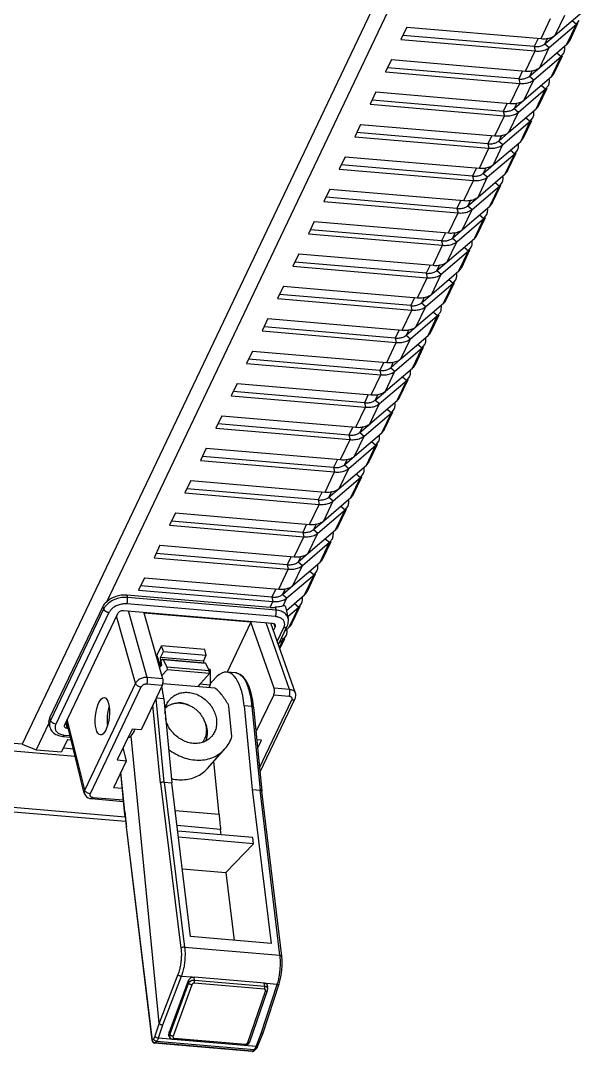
# Model space of a CAD drawing. Header units: millimetres. Extents: x 14276 to 15242, y -9916 to -8542.
# Drawn here: x 14611 to 14670.8, y -9653.9 to -9544.1 of the extents above; entities that cross this region are included whole.
import ezdxf

# ---------------------------------------------------------------- set-up
doc = ezdxf.new("R2010")
doc.units = ezdxf.units.MM

# ---------------------------------------------------------------- blocks, each defined once
blk = doc.blocks.new('u9')
at = {"color": 7, "linetype": 'Continuous'}
for p, q in [((123.139, 420.296), (122.606, 418.902)), ((123.163, 420.577), (123.099, 420.51)), ((123.139, 420.296), (133.553, 419.407)), ((123.342, 420.738), (123.163, 420.577)), ((123.52, 420.793), (123.341, 420.632)), ((123.341, 420.632), (133.737, 419.745)), ((123.52, 420.793), (133.895, 419.907)), ((123.568, 420.814), (133.943, 419.929)), ((123.825, 419.795), (121.933, 414.323)), ((124.029, 419.874), (122.136, 414.402)), ((122.94, 420.226), (122.404, 418.828)), ((131.869, 419.398), (124.277, 420.046)), ((131.975, 419.521), (124.383, 420.168)), ((129.982, 413.732), (131.984, 419.195)), ((133.092, 418.007), (133.553, 419.407)), ((133.449, 417.803), (133.912, 419.21)), ((133.737, 419.745), (133.895, 419.907)), ((134.038, 419.446), (134.196, 419.609)), ((134.196, 419.609), (136.942, 396.903)), ((136.967, 396.906), (134.215, 419.666)), ((122.403, 418.824), (120.688, 413.621)), ((122.606, 418.902), (120.893, 413.704)), ((122.403, 418.824), (122.404, 418.828)), ((130.339, 413.527), (132.341, 418.99)), ((130.372, 413.32), (132.433, 418.865)), ((132.341, 418.99), (132.363, 418.678)), ((132.376, 419.118), (132.4, 418.778)), ((131.11, 412.832), (133.092, 418.007)), ((131.463, 412.628), (133.447, 417.809)), ((133.449, 417.803), (136.433, 387.214)), ((120.893, 413.704), (122.046, 413.605)), ((121.909, 414.108), (121.96, 413.692)), ((122.222, 413.9), (129.697, 413.262)), ((122.222, 413.9), (122.267, 413.54)), ((122.256, 414.202), (129.731, 413.564)), ((122.228, 413.544), (129.743, 412.902)), ((129.697, 413.262), (129.729, 412.904)), ((129.957, 412.93), (131.11, 412.832)), ((130.339, 413.527), (130.359, 413.296)), ((120.414, 410.685), (122.539, 393.116)), ((130.751, 409.72), (120.599, 410.586)), ((120.599, 410.586), (122.723, 393.021)), ((121.526, 409.333), (130.115, 408.6)), ((123.545, 392.951), (121.526, 409.333)), ((132.925, 392.151), (130.751, 409.72)), ((133.312, 392.252), (131.137, 409.828)), ((126.349, 401.776), (125.459, 408.997)), ((130.115, 408.6), (132.103, 392.221)), ((126.349, 401.776), (123.421, 398.703)), ((130.991, 401.38), (126.349, 401.776)), ((123.421, 398.703), (131.399, 398.023)), ((123.421, 398.703), (123.486, 398.036)), ((123.486, 398.036), (131.48, 397.354)), ((126.845, 397.75), (126.916, 397.178)), ((126.916, 397.178), (131.549, 396.783)), ((136.961, 396.96), (136.942, 396.903)), ((276.53, 384.419), (137.035, 396.322)), ((127.09, 395.597), (131.742, 395.2)), ((127.09, 395.597), (127.642, 389.943)), ((137.085, 395.864), (276.586, 383.961)), ((137.087, 395.848), (137.145, 395.268)), ((137.116, 395.313), (137.121, 395.265)), ((137.141, 395.315), (137.121, 395.265)), ((137.121, 395.265), (137.528, 391.091)), ((137.145, 395.268), (137.548, 391.134)), ((140.667, 393.911), (137.249, 394.203)), ((140.518, 393.773), (137.264, 394.051)), ((123.411, 384.177), (122.539, 393.117)), ((123.545, 392.951), (122.723, 393.021)), ((123.595, 384.086), (122.723, 393.021)), ((124.417, 384.016), (123.545, 392.951)), ((135.401, 382.031), (140.813, 393.389)), ((135.97, 381.623), (141.383, 392.98)), ((141.383, 392.98), (143.238, 385.464)), ((141.428, 393.321), (143.323, 385.642)), ((132.925, 392.151), (132.103, 392.221)), ((132.975, 383.286), (132.103, 392.221)), ((132.925, 392.151), (133.793, 383.253)), ((133.312, 392.252), (134.122, 383.944)), ((138.301, 392.713), (136.949, 389.876)), ((138.301, 392.713), (137.387, 392.791)), ((122.733, 391.126), (118.984, 383.258)), ((122.78, 390.647), (119.328, 383.403)), ((128.306, 390.687), (126.46, 388.62)), ((136.351, 386.51), (137.916, 389.793)), ((137.916, 389.793), (136.949, 389.876)), ((136.949, 389.876), (137.298, 388.496)), ((122.981, 388.585), (122.554, 387.688)), ((277.232, 377.867), (142.402, 389.371)), ((143.649, 388.5), (142.595, 388.59)), ((143.233, 387.628), (143.859, 388.941)), ((146.571, 388.71), (143.859, 388.941)), ((145.222, 385.88), (146.571, 388.71)), ((148.062, 388.124), (146.571, 388.71)), ((93.551, 273.737), (148.062, 388.124)), ((122.554, 387.688), (123.073, 387.643)), ((136.76, 387.384), (136.767, 387.383)), ((143.233, 387.628), (142.824, 387.663)), ((143.708, 387.279), (142.902, 387.348)), ((148.062, 388.124), (276.882, 377.132)), ((123.152, 386.832), (121.268, 382.878)), ((125.716, 387.277), (126.029, 384.068)), ((133.132, 381.866), (135.385, 386.593)), ((135.385, 386.593), (136.351, 386.51)), ((143.558, 387.141), (142.94, 387.194)), ((143.125, 386.442), (143.221, 386.434)), ((143.221, 386.434), (143.4, 385.806)), ((145.166, 386.155), (145.08, 386.384)), ((128.689, 385.537), (128.63, 385.664)), ((143.517, 386.05), (137.866, 374.192)), ((138.809, 374.111), (144.46, 385.97)), ((139.37, 373.731), (145.021, 385.589)), ((139.471, 373.453), (145.122, 385.311)), ((145.122, 385.311), (145.021, 385.589)), ((145.222, 385.88), (145.165, 386.156)), ((123.595, 384.086), (124.417, 384.016)), ((119.623, 383.019), (121.268, 382.878)), ((130.386, 383.922), (130.516, 383.87)), ((132.975, 383.286), (133.776, 383.217)), ((118.947, 382.685), (121.565, 375.224)), ((119.569, 382.305), (121.226, 382.163)), ((119.569, 382.305), (122.068, 375.181)), ((121.226, 382.163), (123.693, 375.132)), ((133.064, 381.649), (127.529, 382.121)), ((128.041, 381.823), (128.157, 382.067)), ((129.343, 381.966), (128.107, 380.578)), ((129.204, 381.81), (129.281, 381.971)), ((133.132, 381.866), (134.777, 381.726)), ((127.277, 380.882), (127.42, 381.016)), ((127.42, 381.016), (128.041, 381.681)), ((128.041, 381.823), (129.132, 381.729)), ((128.042, 380.148), (128.041, 381.823)), ((133.17, 380.785), (132.618, 380.193)), ((133.065, 381.153), (134.722, 381.012)), ((133.065, 381.153), (135.051, 374.163)), ((134.722, 381.012), (136.734, 373.929)), ((135.97, 381.623), (138.001, 374.475)), ((123.693, 375.132), (126.225, 380.445)), ((125.299, 380.524), (126.254, 380.443)), ((128.042, 380.148), (128.216, 380.134)), ((128.107, 380.578), (132.618, 380.193)), ((128.107, 380.578), (128.134, 380.304)), ((128.134, 380.304), (132.645, 379.92)), ((128.519, 379.5), (128.134, 380.304)), ((132.645, 379.92), (132.618, 380.193)), ((133.041, 379.114), (132.645, 379.92)), ((133.217, 379.711), (133.23, 379.71)), ((133.237, 379.724), (133.218, 379.725)), ((133.408, 379.948), (133.22, 379.743)), ((133.268, 379.251), (133.22, 379.743)), ((133.23, 379.71), (133.237, 379.724)), ((133.23, 379.71), (133.324, 378.883)), ((133.298, 379.779), (133.256, 379.782)), ((133.691, 378.689), (133.348, 379.72)), ((128.751, 379.273), (128.44, 378.622)), ((133.014, 378.232), (128.44, 378.622)), ((128.44, 378.622), (128.599, 378.047)), ((133.041, 379.114), (128.519, 379.5)), ((133.081, 379.079), (128.557, 379.465)), ((128.751, 379.273), (128.737, 379.449)), ((128.751, 379.273), (133.324, 378.883)), ((133.324, 378.883), (133.014, 378.232)), ((133.116, 379.095), (133.268, 379.251)), ((133.691, 378.689), (133.198, 377.655)), ((120.765, 377.503), (119.837, 375.556)), ((120.606, 377.958), (120.088, 376.872)), ((120.653, 377.822), (120.243, 376.961)), ((128.599, 378.047), (133.198, 377.655)), ((133.014, 378.232), (133.198, 377.655)), ((120.243, 376.961), (119.952, 376.586)), ((120.882, 377.17), (120.181, 375.701)), ((120.689, 377.342), (120.243, 376.961)), ((120.432, 376.804), (120.243, 376.961)), ((119.326, 375.273), (118.445, 373.425)), ((119.617, 375.648), (118.6, 373.514)), ((120.063, 376.029), (119.617, 375.648)), ((121.125, 375.62), (121.298, 375.984)), ((121.125, 375.62), (121.227, 375.3)), ((119.775, 374.518), (118.6, 373.514)), ((120.008, 373.475), (119.73, 374.722)), ((121.083, 374.529), (136.905, 373.179)), ((137.242, 373.886), (121.42, 375.236)), ((123.693, 375.132), (135.051, 374.163)), ((119.921, 373.865), (117.974, 372.201)), ((118.6, 373.514), (118.309, 373.139)), ((119.057, 373.133), (118.6, 373.514)), ((120.263, 373.397), (119.857, 372.545)), ((121.021, 373.844), (136.842, 372.494)), ((121.1, 373.541), (121.021, 373.844)), ((121.654, 373.548), (121.357, 372.924)), ((121.654, 373.548), (136.907, 372.247)), ((139.471, 373.453), (139.37, 373.731)), ((99.224, 289.357), (139.079, 372.99)), ((119.857, 372.545), (116.957, 370.067)), ((117.974, 372.201), (116.957, 370.067)), ((120.315, 372.165), (119.228, 371.236)), ((120.315, 372.165), (119.857, 372.545)), ((120.033, 371.573), (120.315, 372.165)), ((121.052, 371.583), (121.468, 372.456)), ((135.645, 371.705), (121.357, 372.924)), ((121.468, 372.456), (121.357, 372.924)), ((121.468, 372.456), (135.435, 371.264)), ((136.907, 372.247), (136.842, 372.494)), ((119.232, 371.232), (116.331, 368.753)), ((117.683, 371.826), (116.803, 369.977)), ((119.232, 371.232), (118.215, 369.098)), ((120.731, 371.611), (119.714, 369.477)), ((135.02, 370.391), (120.731, 371.611)), ((135.02, 370.391), (135.645, 371.705)), ((116.957, 370.067), (116.666, 369.692)), ((117.415, 369.686), (116.957, 370.067)), ((118.215, 369.098), (115.314, 366.619)), ((116.331, 368.753), (115.314, 366.619)), ((118.672, 368.717), (117.585, 367.789)), ((118.672, 368.717), (118.215, 369.098)), ((118.39, 368.126), (118.672, 368.717)), ((119.409, 368.136), (119.825, 369.009)), ((134.003, 368.258), (119.714, 369.477)), ((119.825, 369.009), (119.714, 369.477)), ((119.825, 369.009), (133.793, 367.817)), ((117.589, 367.785), (114.689, 365.306)), ((116.041, 368.378), (115.16, 366.53)), ((117.589, 367.785), (116.572, 365.651)), ((119.088, 368.163), (118.071, 366.03)), ((133.377, 366.944), (119.088, 368.163)), ((133.377, 366.944), (134.003, 368.258)), ((115.314, 366.619), (115.024, 366.244)), ((115.772, 366.239), (115.314, 366.619)), ((116.572, 365.651), (113.672, 363.172)), ((117.029, 365.27), (116.572, 365.651)), ((117.766, 364.689), (118.182, 365.561)), ((132.36, 364.81), (118.071, 366.03)), ((118.182, 365.561), (118.071, 366.03)), ((118.182, 365.561), (132.15, 364.37)), ((115.946, 364.337), (113.046, 361.859)), ((114.398, 364.931), (113.517, 363.083)), ((114.689, 365.306), (113.672, 363.172)), ((115.946, 364.337), (114.929, 362.204)), ((117.029, 365.27), (115.943, 364.341)), ((117.445, 364.716), (116.428, 362.582)), ((116.747, 364.679), (117.029, 365.27)), ((131.734, 363.497), (117.445, 364.716)), ((131.734, 363.497), (132.36, 364.81)), ((114.929, 362.204), (112.029, 359.725)), ((113.672, 363.172), (113.381, 362.797)), ((114.129, 362.791), (113.672, 363.172)), ((115.386, 361.823), (114.929, 362.204)), ((116.124, 361.241), (116.54, 362.114)), ((130.717, 361.363), (116.428, 362.582)), ((116.54, 362.114), (116.428, 362.582)), ((116.54, 362.114), (130.507, 360.922)), ((112.755, 361.484), (111.874, 359.636)), ((113.046, 361.859), (112.029, 359.725)), ((115.386, 361.823), (114.3, 360.894)), ((115.802, 361.269), (114.785, 359.135)), ((115.104, 361.231), (115.386, 361.823)), ((130.091, 360.05), (115.802, 361.269)), ((130.091, 360.05), (130.717, 361.363)), ((114.303, 360.89), (111.403, 358.411)), ((114.303, 360.89), (113.286, 358.756)), ((112.029, 359.725), (111.738, 359.35)), ((112.486, 359.344), (112.029, 359.725)), ((129.074, 357.916), (114.785, 359.135)), ((114.897, 358.667), (114.785, 359.135)), ((111.112, 358.036), (110.232, 356.188)), ((113.286, 358.756), (110.386, 356.278)), ((111.403, 358.411), (110.386, 356.278)), ((113.744, 358.376), (112.657, 357.447)), ((114.16, 357.822), (113.143, 355.688)), ((113.744, 358.376), (113.286, 358.756)), ((113.462, 357.784), (113.744, 358.376)), ((128.448, 356.602), (114.16, 357.822)), ((114.481, 357.794), (114.897, 358.667)), ((114.897, 358.667), (128.864, 357.475)), ((128.448, 356.602), (129.074, 357.916)), ((112.66, 357.443), (109.76, 354.964)), ((112.66, 357.443), (111.644, 355.309)), ((110.386, 356.278), (110.095, 355.903)), ((110.843, 355.897), (110.386, 356.278)), ((127.432, 354.469), (113.143, 355.688)), ((113.254, 355.22), (113.143, 355.688)), ((109.469, 354.589), (108.589, 352.741)), ((111.644, 355.309), (108.743, 352.83)), ((109.76, 354.964), (108.743, 352.83)), ((112.101, 354.928), (111.014, 354)), ((112.101, 354.928), (111.644, 355.309)), ((111.819, 354.337), (112.101, 354.928)), ((112.838, 354.347), (113.254, 355.22)), ((113.254, 355.22), (127.222, 354.028)), ((126.806, 353.155), (127.432, 354.469)), ((111.018, 353.996), (108.117, 351.517)), ((111.018, 353.996), (110.001, 351.862)), ((112.517, 354.374), (111.5, 352.24)), ((126.806, 353.155), (112.517, 354.374)), ((108.743, 352.83), (108.453, 352.455)), ((109.201, 352.45), (108.743, 352.83)), ((125.789, 351.021), (111.5, 352.24)), ((111.611, 351.772), (111.5, 352.24)), ((107.827, 351.142), (106.946, 349.294)), ((110.001, 351.862), (107.101, 349.383)), ((108.117, 351.517), (107.101, 349.383)), ((110.458, 351.481), (109.372, 350.552)), ((110.458, 351.481), (110.001, 351.862)), ((110.176, 350.889), (110.458, 351.481)), ((111.195, 350.9), (111.611, 351.772)), ((111.611, 351.772), (125.579, 350.58)), ((109.375, 350.548), (106.475, 348.07)), ((109.375, 350.548), (108.358, 348.415)), ((110.874, 350.927), (109.857, 348.793)), ((125.163, 349.708), (110.874, 350.927)), ((125.163, 349.708), (125.789, 351.021)), ((107.101, 349.383), (106.81, 349.008)), ((107.558, 349.002), (107.101, 349.383)), ((108.358, 348.415), (105.458, 345.936)), ((106.475, 348.07), (105.458, 345.936)), ((108.815, 348.034), (107.729, 347.105)), ((108.815, 348.034), (108.358, 348.415)), ((108.533, 347.442), (108.815, 348.034)), ((109.553, 347.452), (109.968, 348.325)), ((124.146, 347.574), (109.857, 348.793)), ((109.968, 348.325), (109.857, 348.793)), ((109.968, 348.325), (123.936, 347.133)), ((107.732, 347.101), (104.832, 344.622)), ((106.184, 347.695), (105.303, 345.847)), ((107.732, 347.101), (106.715, 344.967)), ((109.231, 347.48), (108.214, 345.346)), ((123.52, 346.261), (109.231, 347.48)), ((123.52, 346.261), (124.146, 347.574)), ((105.458, 345.936), (105.167, 345.561)), ((105.915, 345.555), (105.458, 345.936)), ((106.715, 344.967), (103.815, 342.489)), ((104.832, 344.622), (103.815, 342.489)), ((107.173, 344.586), (106.086, 343.658)), ((107.173, 344.586), (106.715, 344.967)), ((106.891, 343.995), (107.173, 344.586)), ((107.91, 344.005), (108.326, 344.878)), ((122.503, 344.127), (108.214, 345.346)), ((108.326, 344.878), (108.214, 345.346)), ((108.326, 344.878), (122.293, 343.686)), ((106.089, 343.654), (103.189, 341.175)), ((104.541, 344.247), (103.66, 342.399)), ((106.089, 343.654), (105.072, 341.52)), ((107.588, 344.033), (106.572, 341.899)), ((121.877, 342.813), (107.588, 344.033)), ((121.877, 342.813), (122.503, 344.127)), ((103.815, 342.489), (103.524, 342.114)), ((104.272, 342.108), (103.815, 342.489)), ((105.072, 341.52), (102.172, 339.041)), ((105.53, 341.139), (105.072, 341.52)), ((106.267, 340.558), (106.683, 341.43)), ((120.86, 340.679), (106.572, 341.899)), ((106.683, 341.43), (106.572, 341.899)), ((106.683, 341.43), (120.65, 340.239)), ((104.447, 340.207), (101.546, 337.728)), ((102.898, 340.8), (102.018, 338.952)), ((103.189, 341.175), (102.172, 339.041)), ((104.447, 340.207), (103.43, 338.073)), ((105.53, 341.139), (104.443, 340.211)), ((105.946, 340.585), (104.929, 338.451)), ((105.248, 340.548), (105.53, 341.139)), ((120.235, 339.366), (105.946, 340.585)), ((120.235, 339.366), (120.86, 340.679)), ((103.43, 338.073), (100.529, 335.594)), ((102.172, 339.041), (101.882, 338.666)), ((102.63, 338.66), (102.172, 339.041)), ((103.887, 337.692), (103.43, 338.073)), ((104.624, 337.111), (105.04, 337.983)), ((119.218, 337.232), (104.929, 338.451)), ((105.04, 337.983), (104.929, 338.451)), ((105.04, 337.983), (119.008, 336.791)), ((101.256, 337.353), (100.375, 335.505)), ((101.546, 337.728), (100.529, 335.594)), ((103.887, 337.692), (102.8, 336.763)), ((104.303, 337.138), (103.286, 335.004)), ((103.605, 337.1), (103.887, 337.692)), ((118.592, 335.919), (104.303, 337.138)), ((118.592, 335.919), (119.218, 337.232)), ((102.804, 336.759), (99.904, 334.281)), ((102.804, 336.759), (101.787, 334.625)), ((100.529, 335.594), (100.239, 335.219)), ((100.987, 335.213), (100.529, 335.594)), ((117.575, 333.785), (103.286, 335.004)), ((103.397, 334.536), (103.286, 335.004)), ((99.613, 333.906), (98.732, 332.058)), ((101.787, 334.625), (98.887, 332.147)), ((99.904, 334.281), (98.887, 332.147)), ((102.244, 334.245), (101.158, 333.316)), ((102.66, 333.691), (101.643, 331.557)), ((102.244, 334.245), (101.787, 334.625)), ((101.962, 333.653), (102.244, 334.245)), ((116.949, 332.472), (102.66, 333.691)), ((102.982, 333.663), (103.397, 334.536)), ((103.397, 334.536), (117.365, 333.344)), ((116.949, 332.472), (117.575, 333.785)), ((101.161, 333.312), (98.261, 330.833)), ((101.161, 333.312), (100.144, 331.178)), ((98.887, 332.147), (98.596, 331.772)), ((99.344, 331.766), (98.887, 332.147)), ((115.932, 330.338), (101.643, 331.557)), ((101.755, 331.089), (101.643, 331.557)), ((97.97, 330.458), (97.089, 328.61)), ((100.144, 331.178), (97.244, 328.699)), ((98.261, 330.833), (97.244, 328.699)), ((100.601, 330.797), (99.515, 329.869)), ((100.601, 330.797), (100.144, 331.178)), ((100.32, 330.206), (100.601, 330.797)), ((101.339, 330.216), (101.755, 331.089)), ((101.755, 331.089), (115.722, 329.897)), ((115.306, 329.024), (115.932, 330.338)), ((99.518, 329.865), (96.618, 327.386)), ((99.518, 329.865), (98.501, 327.731)), ((101.017, 330.243), (100, 328.11)), ((115.306, 329.024), (101.017, 330.243)), ((97.244, 328.699), (96.953, 328.324)), ((97.701, 328.319), (97.244, 328.699)), ((114.289, 326.89), (100, 328.11)), ((100.112, 327.641), (100, 328.11)), ((96.327, 327.011), (95.447, 325.163)), ((98.501, 327.731), (95.601, 325.252)), ((96.618, 327.386), (95.601, 325.252)), ((98.959, 327.35), (97.872, 326.421)), ((98.959, 327.35), (98.501, 327.731)), ((98.677, 326.759), (98.959, 327.35)), ((99.696, 326.769), (100.112, 327.641)), ((100.112, 327.641), (114.079, 326.45)), ((97.875, 326.418), (94.975, 323.939)), ((97.875, 326.418), (96.859, 324.284)), ((99.375, 326.796), (98.358, 324.662)), ((113.663, 325.577), (99.375, 326.796)), ((113.663, 325.577), (114.289, 326.89)), ((95.601, 325.252), (95.31, 324.877)), ((96.058, 324.871), (95.601, 325.252)), ((96.859, 324.284), (93.958, 321.805)), ((94.975, 323.939), (93.958, 321.805)), ((97.316, 323.903), (96.229, 322.974)), ((97.316, 323.903), (96.859, 324.284)), ((97.034, 323.311), (97.316, 323.903)), ((98.053, 323.322), (98.469, 324.194)), ((112.647, 323.443), (98.358, 324.662)), ((98.469, 324.194), (98.358, 324.662)), ((98.469, 324.194), (112.437, 323.002)), ((96.233, 322.97), (93.333, 320.492)), ((94.685, 323.564), (93.804, 321.716)), ((96.233, 322.97), (95.216, 320.836)), ((97.732, 323.349), (96.715, 321.215)), ((112.021, 322.13), (97.732, 323.349)), ((112.021, 322.13), (112.647, 323.443)), ((93.958, 321.805), (93.668, 321.43)), ((94.416, 321.424), (93.958, 321.805)), ((95.216, 320.836), (92.316, 318.358)), ((93.333, 320.492), (92.316, 318.358)), ((95.673, 320.456), (94.587, 319.527)), ((95.673, 320.456), (95.216, 320.836)), ((95.391, 319.864), (95.673, 320.456)), ((96.41, 319.874), (96.826, 320.747)), ((111.004, 319.996), (96.715, 321.215)), ((96.826, 320.747), (96.715, 321.215)), ((96.826, 320.747), (110.794, 319.555)), ((94.59, 319.523), (91.69, 317.044)), ((93.042, 320.117), (92.161, 318.268)), ((94.59, 319.523), (93.573, 317.389)), ((96.089, 319.902), (95.072, 317.768)), ((110.378, 318.682), (96.089, 319.902)), ((110.378, 318.682), (111.004, 319.996)), ((92.316, 318.358), (92.025, 317.983)), ((92.773, 317.977), (92.316, 318.358)), ((93.573, 317.389), (90.673, 314.91)), ((94.03, 317.008), (93.573, 317.389)), ((94.768, 316.427), (95.183, 317.3)), ((109.361, 316.549), (95.072, 317.768)), ((95.183, 317.3), (95.072, 317.768)), ((95.183, 317.3), (109.151, 316.108)), ((92.947, 316.076), (90.047, 313.597)), ((91.399, 316.669), (90.518, 314.821)), ((91.69, 317.044), (90.673, 314.91)), ((92.947, 316.076), (91.93, 313.942)), ((94.03, 317.008), (92.944, 316.08)), ((94.446, 316.454), (93.429, 314.321)), ((93.748, 316.417), (94.03, 317.008)), ((108.735, 315.235), (94.446, 316.454)), ((108.735, 315.235), (109.361, 316.549)), ((91.93, 313.942), (89.03, 311.463)), ((90.673, 314.91), (90.382, 314.535)), ((91.13, 314.53), (90.673, 314.91)), ((92.388, 313.561), (91.93, 313.942)), ((93.125, 312.98), (93.541, 313.852)), ((107.718, 313.101), (93.429, 314.321)), ((93.541, 313.852), (93.429, 314.321)), ((93.541, 313.852), (107.508, 312.661)), ((89.756, 313.222), (88.875, 311.374)), ((90.047, 313.597), (89.03, 311.463)), ((92.388, 313.561), (91.301, 312.632)), ((92.803, 313.007), (91.787, 310.873)), ((92.106, 312.97), (92.388, 313.561)), ((107.092, 311.788), (92.803, 313.007)), ((107.092, 311.788), (107.718, 313.101)), ((91.304, 312.629), (88.404, 310.15)), ((91.304, 312.629), (90.287, 310.495)), ((89.03, 311.463), (88.739, 311.088)), ((89.487, 311.082), (89.03, 311.463))]:
    blk.add_line(p, q, dxfattribs=at)
for points in [[(123.099, 420.51), (122.996, 420.353), (122.94, 420.226)], [(124.383, 420.168), (124.308, 420.169), (124.203, 420.15), (124.101, 420.11), (124.007, 420.049), (123.926, 419.97), (123.862, 419.878), (123.825, 419.795)], [(132.376, 419.118), (132.354, 419.227), (132.309, 419.323), (132.242, 419.403), (132.158, 419.465), (132.059, 419.505), (131.975, 419.521)], [(121.933, 414.323), (121.912, 414.244), (121.906, 414.139), (121.909, 414.108)], [(120.688, 413.621), (120.573, 413.215), (120.47, 412.711), (120.402, 412.184), (120.371, 411.65), (120.377, 411.124), (120.414, 410.685)], [(137.087, 395.848), (137.022, 396.441), (136.967, 396.906)], [(141.428, 393.32), (141.402, 393.403), (141.317, 393.564), (141.19, 393.703), (141.028, 393.811), (140.836, 393.883), (140.667, 393.911)], [(123.411, 384.177), (123.506, 383.447), (123.667, 382.67), (123.89, 381.969), (124.165, 381.392), (124.48, 380.962), (124.829, 380.677), (125.207, 380.536), (125.302, 380.524)], [(118.983, 383.257), (118.935, 383.129), (118.907, 382.946), (118.924, 382.767), (118.947, 382.684)]]:
    blk.add_lwpolyline(points, dxfattribs=at)
for centre, radius, start, end in [((123.543, 420.515), 0.3, 105.16441, 131.98541), ((123.543, 420.514), 0.301, 94.69304, 105.124), ((123.543, 420.515), 0.3, 85.15158, 94.72586), ((123.9, 419.77), 0.0792, 154.63489, 161.28459), ((133.917, 419.63), 0.3, 6.8907, 85.12349), ((65.856, 388.319), 71.602, 5.60476, 6.88534), ((129.378, 384.553), 3.518, 36.82196, 37.98639), ((143.41, 385.391), 1.757, 81.32825, 85.15189), ((131.358, 386.758), 2.936, 201.85807, 204.59362), ((125.369, 381.328), 0.807, 257.09942, 264.86095), ((125.367, 381.318), 0.797, 264.87619, 265.10223), ((132.049, 381.916), 2.871, 299.25344, 301.42648), ((131.728, 382.927), 4.039, 295.8791, 297.32604)]:
    blk.add_arc(centre, radius, start, end, dxfattribs=at)
for centre, major_axis, ratio, start_param, end_param in [((131.973, 418.904), (0.413, 0.357), 0.7500211, 5.3456903, 6.5112896), ((131.416, 412.499), (2.029, 5.313), 0.0249213, -0.0500005, -0.0238228), ((122.385, 414.002), (0.413, 0.328), 0.7781086, -3.9711577, -2.8954658), ((129.912, 413.36), (0.423, 0.329), 0.7567189, -2.0126462, -0.8857106), ((113.754, 382.189), (3.125, 33.355), 0.3988519, -1.120089, -1.0677292), ((136.611, 385.389), (0.146, 1.995), 0.3625058, -0.0043888, 0.4430358), ((136.611, 385.389), (0.195, 1.991), 0.4060886, 0.4524865, 0.9926299), ((138.267, 385.248), (0.146, 1.995), 0.3625058, -2.1619975, -1.0662728), ((143.108, 386.045), (2.084, -0.542), 0.7037259, -0.1347367, 0.248056), ((126.806, 386.417), (0.56, 5.974), 0.3988519, -4.2616817, -2.7170653), ((135.171, 385.703), (0.462, 5.982), 0.3697976, -4.2679747, -4.0110903), ((121.387, 382.517), (0.032, 0.499), 0.401492, 0.7883752, 2.3853515), ((133.227, 381.507), (0.052, 0.497), 0.3669434, 0.8036346, 2.4006109), ((133.283, 379.579), (0.014, 0.2), 0.395807, 5.5210204, 7.0743634), ((128.573, 379.664), (0.016, 0.199), 0.3770777, -3.7162348, -3.1425969), ((133.099, 379.278), (0.018, 0.199), 0.3916046, -3.7130905, -2.6925798), ((121.596, 375.236), (1.547, 1.837), 0.2075784, -3.2990059, -2.8039926), ((122.167, 371.582), (2.304, -1.206), 0.6796032, 2.1235949, 2.363757), ((137.457, 374.187), (2.084, -0.542), 0.7037259, -0.5175294, -0.1347367)]:
    blk.add_ellipse(centre, major_axis=major_axis, ratio=ratio, start_param=start_param, end_param=end_param, dxfattribs=at)
blk.add_ellipse((139.504, 385.142), major_axis=(0.209, 1.989), ratio=0.3669434, dxfattribs=at)
for points, start_tangent, end_tangent in [([(123.139, 420.296), (123.04, 420.293), (122.968, 420.264), (122.94, 420.226)], (-0.9944397, 0.1053077), (-0.3793548, -0.9252513)), ([(123.252, 420.524), (123.2, 420.434), (123.139, 420.296)], (-0.5500895, -0.8351057), (-0.351088, -0.9363425)), ([(123.341, 420.632), (123.238, 420.621), (123.163, 420.577)], (-0.9953379, 0.0964489), (-0.7449601, -0.667109)), ([(123.341, 420.632), (123.268, 420.547), (123.252, 420.524)], (-0.7372724, -0.6755956), (-0.5500895, -0.8351057)), ([(123.52, 420.793), (123.438, 420.788), (123.365, 420.756), (123.343, 420.738)], (-0.9953379, 0.096449), (-0.7434491, -0.6687925)), ([(123.562, 420.814), (123.52, 420.793)], (-0.9990941, -0.0425556), (-0.721399, -0.6925196)), ([(123.568, 420.814), (123.564, 420.814), (123.562, 420.814)], (-0.9929989, 0.1181234), (-0.9990941, -0.0425556)), ([(124.029, 419.874), (123.959, 419.874), (123.9, 419.861), (123.855, 419.837), (123.829, 419.804)], (-0.9970113, 0.0772562), (-0.4284505, -0.9035653)), ([(124.277, 420.046), (124.236, 420.045), (124.192, 420.035), (124.15, 420.016), (124.11, 419.989), (124.076, 419.955), (124.048, 419.916), (124.029, 419.874)], (-0.9964032, 0.0847393), (-0.3270192, -0.9450177)), ([(124.277, 420.046), (124.303, 420.103), (124.332, 420.144), (124.362, 420.165), (124.383, 420.168)], (0.3355024, 0.9420393), (0.9977061, -0.0676939)), ([(131.869, 419.398), (131.894, 419.455), (131.923, 419.496), (131.954, 419.517), (131.975, 419.52)], (0.3355027, 0.9420393), (0.9976436, -0.0686092)), ([(131.984, 419.195), (131.995, 419.238), (131.996, 419.279), (131.986, 419.317), (131.968, 419.349), (131.941, 419.374), (131.907, 419.39), (131.869, 419.398)], (0.3439378, 0.9389924), (-0.9963524, 0.0853342)), ([(131.984, 419.195), (132.059, 419.183), (132.134, 419.158), (132.204, 419.124), (132.265, 419.083), (132.311, 419.037), (132.341, 418.99)], (0.9956842, -0.092806), (0.3968259, -0.9178939)), ([(133.553, 419.407), (133.608, 419.546), (133.67, 419.66), (133.737, 419.745)], (0.3197882, 0.947489), (0.7042511, 0.709951)), ([(133.553, 419.407), (133.666, 419.387), (133.775, 419.342), (133.861, 419.28), (133.912, 419.21)], (0.9978912, -0.0649084), (0.3988281, -0.9170257)), ([(133.737, 419.745), (133.845, 419.716), (133.94, 419.649), (134.008, 419.554), (134.038, 419.446)], (0.9972729, -0.073802), (0.082322, -0.9966058)), ([(133.895, 419.907), (133.938, 419.929), (133.943, 419.928)], (0.721399, 0.6925196), (0.9929989, -0.1181234)), ([(133.895, 419.907), (133.981, 419.888), (134.062, 419.843), (134.129, 419.777), (134.175, 419.697), (134.196, 419.609)], (0.9972729, -0.073802), (0.082322, -0.9966058)), ([(133.912, 419.21), (133.95, 419.307), (133.992, 419.387), (134.038, 419.446)], (0.3130228, 0.9497456), (0.6965011, 0.7175557)), ([(134.215, 419.666), (134.215, 419.652), (134.196, 419.609)], (0.1344033, -0.9909267), (-0.6162394, -0.7875589)), ([(122.404, 418.827), (122.435, 418.867), (122.507, 418.898), (122.606, 418.902)], (0.3753379, 0.9268881), (0.9963794, -0.085018)), ([(132.341, 418.99), (132.37, 419.06), (132.376, 419.118)], (0.5182057, 0.855256), (-0.0710191, 0.997475)), ([(133.447, 417.809), (133.395, 417.878), (133.309, 417.94), (133.203, 417.985), (133.092, 418.007)], (-0.4286928, 0.9034503), (-0.9963794, 0.085018)), ([(120.893, 413.704), (120.804, 413.409), (120.737, 413.137), (120.683, 412.874), (120.639, 412.605), (120.602, 412.324), (120.575, 412.038), (120.558, 411.753), (120.551, 411.475), (120.554, 411.199), (120.569, 410.908), (120.599, 410.586)], (-0.3151986, -0.9490257), (0.1201903, -0.9927509)), ([(120.893, 413.704), (120.794, 413.697), (120.721, 413.665), (120.689, 413.621)], (-0.9978912, 0.0649085), (-0.3283877, -0.944543)), ([(121.909, 414.108), (121.909, 414.105), (121.931, 414.042), (121.976, 413.987), (122.043, 413.945), (122.126, 413.915), (122.222, 413.9)], (0.1225059, -0.9924678), (0.9971575, -0.0753456)), ([(122.136, 414.402), (122.066, 414.401), (122.007, 414.388), (121.963, 414.364), (121.936, 414.33), (121.933, 414.323)], (-0.9970113, 0.0772563), (-0.3218533, -0.9467896)), ([(122.136, 414.402), (122.126, 414.36), (122.127, 414.32), (122.137, 414.283), (122.156, 414.251), (122.183, 414.227), (122.217, 414.21), (122.256, 414.202)], (-0.326725, -0.9451195), (0.9963538, -0.0853174)), ([(122.256, 414.202), (122.236, 414.132), (122.224, 414.055), (122.219, 413.976), (122.222, 413.9)], (-0.3355027, -0.9420393), (0.1051027, -0.9944614)), ([(129.731, 413.564), (129.773, 413.565), (129.816, 413.575), (129.859, 413.594), (129.899, 413.62), (129.934, 413.653), (129.962, 413.691), (129.982, 413.732)], (0.996402, -0.084753), (0.3442279, 0.9388861)), ([(129.982, 413.732), (130.057, 413.719), (130.132, 413.695), (130.202, 413.661), (130.263, 413.62), (130.309, 413.574), (130.339, 413.527)], (0.9956842, -0.0928064), (0.3968262, -0.9178937)), ([(122.228, 413.544), (122.133, 413.563), (122.046, 413.605)], (-0.9963794, 0.085018), (-0.8326285, 0.553832)), ([(129.731, 413.564), (129.711, 413.495), (129.698, 413.417), (129.694, 413.338), (129.697, 413.262)], (-0.3355056, -0.9420382), (0.1051057, -0.9944611)), ([(129.697, 413.262), (129.803, 413.26), (129.912, 413.273), (130.021, 413.301), (130.123, 413.343), (130.213, 413.396), (130.286, 413.459), (130.339, 413.527)], (0.9955119, -0.0946361), (0.5066289, 0.8621643)), ([(129.957, 412.93), (129.847, 412.905), (129.743, 412.902)], (-0.9500251, -0.3121736), (-0.9963794, 0.085018)), ([(130.751, 409.72), (130.721, 410.042), (130.708, 410.333), (130.708, 410.609), (130.718, 410.886), (130.74, 411.171), (130.773, 411.456), (130.816, 411.737), (130.869, 412.005), (130.931, 412.267), (131.009, 412.539), (131.11, 412.832)], (-0.1226552, 0.9924493), (0.3554194, 0.9347069)), ([(131.137, 409.828), (131.11, 410.118), (131.098, 410.38), (131.098, 410.628), (131.108, 410.877), (131.128, 411.133), (131.158, 411.391), (131.197, 411.643), (131.245, 411.884), (131.301, 412.12), (131.372, 412.365), (131.463, 412.628)], (-0.122779, 0.992434), (0.3575949, 0.9338768)), ([(131.11, 412.832), (131.22, 412.808), (131.325, 412.76), (131.411, 412.698), (131.463, 412.628)], (0.9944397, -0.1053077), (0.4284379, -0.9035712)), ([(120.599, 410.586), (120.504, 410.605), (120.439, 410.641), (120.414, 410.685)], (-0.9962678, 0.0863158), (-0.1382857, 0.9903924)), ([(130.751, 409.72), (130.863, 409.721), (130.976, 409.742), (131.072, 409.779), (131.137, 409.828)], (0.9964894, -0.0837193), (0.6678676, 0.7442801)), ([(122.539, 393.116), (122.563, 393.074), (122.628, 393.04), (122.723, 393.021)], (0.1387964, -0.9903209), (0.9963794, -0.085018)), ([(140.518, 393.773), (140.575, 393.863), (140.637, 393.907), (140.667, 393.91)], (0.4301939, 0.9027365), (0.9962735, -0.0862504)), ([(140.813, 393.389), (140.838, 393.466), (140.839, 393.542), (140.815, 393.612), (140.769, 393.673), (140.701, 393.722), (140.616, 393.756), (140.518, 393.773)], (0.4299748, 0.9028409), (-0.9963637, 0.0852025)), ([(140.813, 393.389), (140.963, 393.359), (141.109, 393.295), (141.235, 393.204), (141.33, 393.096), (141.383, 392.98)], (0.9963794, -0.0850179), (0.256112, -0.9666471)), ([(141.383, 392.98), (141.433, 393.134), (141.435, 393.284), (141.428, 393.32)], (0.4375744, 0.8991822), (-0.2391876, 0.9709734)), ([(132.148, 391.795), (131.955, 391.832), (131.163, 391.9), (130.397, 391.832), (129.678, 391.63), (129.028, 391.301), (128.466, 390.854), (128.306, 390.687)], (-0.9785758, 0.205887), (-0.6660911, -0.7458704)), ([(132.925, 392.151), (133.037, 392.151), (133.15, 392.171), (133.246, 392.206), (133.312, 392.252)], (0.9963794, -0.085018), (0.6901126, 0.723702)), ([(132.451, 388.669), (131.721, 389.15), (130.912, 389.517), (130.075, 389.74), (129.239, 389.812), (128.432, 389.729), (127.681, 389.495), (127.014, 389.117), (126.46, 388.62)], (-0.7914591, 0.6112221), (-0.6661419, -0.745825)), ([(126.46, 388.62), (126.452, 388.61), (126.014, 387.989), (125.716, 387.277)], (-0.6661419, -0.745825), (-0.2862032, -0.958169)), ([(127.356, 385.546), (127.36, 386.105), (127.485, 386.631), (127.722, 387.097), (127.915, 387.34)], (-0.0971066, 0.995274), (0.6777528, 0.7352898)), ([(127.915, 387.34), (128.065, 387.487), (128.494, 387.78), (128.996, 387.967), (129.542, 388.037), (130.116, 387.988), (130.685, 387.823), (131.232, 387.546), (131.726, 387.174), (132.151, 386.719)], (0.6777528, 0.7352898), (0.6154686, -0.7881614)), ([(128.63, 385.664), (128.493, 386.017), (128.392, 386.427), (128.352, 386.836), (128.374, 387.236), (128.458, 387.616), (128.522, 387.796)], (-0.4160652, 0.9093348), (0.3749032, 0.927064)), ([(128.633, 385.665), (128.565, 385.854), (128.474, 386.223), (128.438, 386.591), (128.458, 386.951), (128.533, 387.293), (128.662, 387.611), (128.841, 387.898), (128.856, 387.916)], (-0.372227, 0.9281417), (0.6142654, 0.7890995)), ([(132.195, 386.662), (132.485, 386.204), (132.714, 385.648), (132.787, 385.362)], (0.5993245, -0.8005062), (0.1970449, -0.9803945)), ([(143.221, 386.434), (143.385, 386.393), (143.498, 386.305), (143.537, 386.227)], (0.9963794, -0.085018), (0.2684344, -0.963298)), ([(143.558, 387.141), (143.651, 387.263), (143.708, 387.274)], (0.4301939, 0.9027365), (0.9990132, -0.0444144)), ([(144.287, 386.871), (143.963, 387.054), (143.675, 387.127)], (-0.760827, 0.6489548), (-0.9884894, 0.1512903)), ([(145.08, 386.384), (144.805, 386.811), (144.331, 387.129), (143.708, 387.279)], (-0.3513495, 0.9362444), (-0.9963794, 0.085018)), ([(144.46, 385.97), (144.546, 386.297), (144.487, 386.61), (144.287, 386.871)], (0.4301939, 0.9027365), (-0.760827, 0.6489548)), ([(145.021, 385.589), (145.136, 386.028), (145.08, 386.384)], (0.4301939, 0.9027365), (-0.3480332, 0.9374822)), ([(132.225, 383.238), (132.12, 383.138), (131.691, 382.845), (131.189, 382.658), (130.643, 382.588), (130.069, 382.637), (129.5, 382.802), (128.953, 383.079), (128.459, 383.451), (128.034, 383.906), (127.7, 384.421), (127.47, 384.977), (127.356, 385.546)], (-0.7005531, -0.7136002), (-0.0971066, 0.995274)), ([(130.386, 383.922), (130.072, 384.068), (129.732, 384.28), (129.42, 384.534), (129.141, 384.826), (128.902, 385.148), (128.709, 385.493), (128.689, 385.536)], (-0.928966, 0.3701651), (-0.4161017, 0.9093181)), ([(143.537, 386.227), (143.545, 386.185), (143.517, 386.05)], (0.2684344, -0.963298), (-0.4301939, -0.9027365)), ([(144.46, 385.97), (144.697, 385.906), (144.901, 385.767), (145.021, 385.589)], (0.9963794, -0.085018), (0.3408169, -0.9401297)), ([(123.411, 384.177), (123.435, 384.137), (123.5, 384.104), (123.595, 384.086)], (0.1130492, -0.9935894), (0.9963794, -0.085018)), ([(124.978, 380.62), (124.821, 380.719), (124.657, 380.867), (124.499, 381.053), (124.351, 381.278), (124.212, 381.538), (124.084, 381.834), (123.968, 382.162), (123.864, 382.52), (123.774, 382.899), (123.699, 383.293), (123.64, 383.692), (123.595, 384.086)], (-0.8871561, 0.4614694), (-0.0971072, 0.9952739)), ([(126.029, 384.068), (126.319, 383.53), (126.67, 383.02), (127.076, 382.548), (127.529, 382.121)], (0.4242752, -0.9055333), (0.7633843, -0.6459446)), ([(132.754, 384.206), (132.531, 384.041), (132.227, 383.884), (131.895, 383.779), (131.541, 383.728), (131.173, 383.732)], (-0.7579583, -0.652303), (-0.9963794, 0.085018)), ([(132.842, 384.804), (132.824, 384.52), (132.7, 383.995), (132.462, 383.528), (132.225, 383.238)], (-0.0056604, -0.999984), (-0.7005531, -0.7136002)), ([(119.328, 383.403), (119.189, 383.397), (119.075, 383.355), (118.997, 383.282), (118.984, 383.258)], (-0.9963794, 0.0850179), (-0.4265528, -0.9044627)), ([(119.328, 383.403), (119.303, 383.325), (119.302, 383.249), (119.326, 383.179), (119.372, 383.118), (119.44, 383.07), (119.525, 383.036), (119.623, 383.019)], (-0.4299748, -0.9028409), (0.9963637, -0.0852025)), ([(119.623, 383.019), (119.577, 382.892), (119.546, 382.742), (119.534, 382.584), (119.542, 382.433), (119.569, 382.305)], (-0.4301939, -0.9027365), (0.3026602, -0.9530985)), ([(131.173, 383.732), (130.8, 383.792), (130.431, 383.904), (130.386, 383.922)], (-0.9963794, 0.085018), (-0.928966, 0.3701651)), ([(131.391, 383.659), (130.977, 383.725), (130.566, 383.85), (130.516, 383.87)], (-0.9963794, 0.085018), (-0.9289513, 0.3702019)), ([(118.947, 382.685), (118.975, 382.622), (119.069, 382.5), (119.204, 382.404), (119.373, 382.338), (119.569, 382.305)], (0.3323598, -0.9431527), (0.9971531, -0.0754041)), ([(134.777, 381.726), (134.883, 381.726), (134.992, 381.743), (135.099, 381.776), (135.198, 381.825), (135.284, 381.886), (135.353, 381.956), (135.401, 382.031)], (0.9963935, -0.0848524), (0.4304382, 0.90262)), ([(135.401, 382.031), (135.55, 382.001), (135.696, 381.937), (135.822, 381.846), (135.917, 381.738), (135.97, 381.622)], (0.9963794, -0.085018), (0.256112, -0.9666471)), ([(134.777, 381.726), (134.73, 381.599), (134.7, 381.449), (134.688, 381.291), (134.696, 381.14), (134.722, 381.012)], (-0.4301938, -0.9027366), (0.30266, -0.9530986)), ([(134.722, 381.012), (134.936, 381.01), (135.155, 381.043), (135.368, 381.109), (135.566, 381.206), (135.738, 381.328), (135.875, 381.469), (135.97, 381.623)], (0.995525, -0.094499), (0.4228705, 0.9061901)), ([(125.188, 380.541), (125.169, 380.546), (124.992, 380.612), (124.978, 380.62)], (-0.974804, 0.2230631), (-0.8871561, 0.4614694)), ([(119.952, 376.586), (119.849, 376.213)], (-0.429283, -0.90317), (-0.0987269, -0.9951146)), ([(119.41, 375.418), (119.345, 375.311), (119.326, 375.273)], (-0.5642626, -0.8255953), (-0.4292922, -0.9031657)), ([(119.617, 375.648), (119.41, 375.418)], (-0.7601782, -0.6497146), (-0.5642626, -0.8255953)), ([(119.837, 375.556), (119.736, 375.271), (119.702, 374.991), (119.73, 374.722)], (-0.4301939, -0.9027365), (0.2178151, -0.97599)), ([(120.181, 375.701), (119.972, 375.674), (119.842, 375.565), (119.837, 375.556)], (-0.9963794, 0.085018), (-0.4216645, -0.9067519)), ([(119.849, 376.213), (119.862, 375.867)], (-0.0987269, -0.9951146), (0.1622292, -0.9867531)), ([(120.095, 375.373), (120.154, 375.06), (120.355, 374.8), (120.679, 374.616), (121.083, 374.529)], (-0.0437762, -0.9990414), (0.9963794, -0.085018)), ([(120.181, 375.701), (120.095, 375.373)], (-0.4301939, -0.9027365), (-0.0437762, -0.9990414)), ([(121.107, 375.434), (121.097, 375.485), (121.125, 375.62)], (-0.310992, 0.9504125), (0.4301939, 0.9027365)), ([(121.42, 375.236), (121.257, 375.277), (121.143, 375.365), (121.107, 375.434)], (-0.9963794, 0.085018), (-0.310992, 0.9504125)), ([(119.73, 374.722), (119.788, 374.548), (120.053, 374.204), (120.478, 373.961), (121.021, 373.844)], (0.2164706, -0.9762891), (0.9963794, -0.085018)), ([(121.083, 374.529), (121.017, 374.317), (120.994, 374.067), (121.021, 373.844)], (-0.4301939, -0.9027365), (0.2522243, -0.9676688)), ([(137.866, 374.192), (137.768, 374.062), (137.615, 373.959), (137.43, 373.897), (137.242, 373.886)], (-0.4301939, -0.9027365), (-0.9963794, 0.085018)), ([(118.309, 373.139), (118.207, 372.765)], (-0.429283, -0.90317), (-0.0987269, -0.9951146)), ([(120.263, 373.397), (120.481, 373.452), (120.766, 373.498), (121.1, 373.541)], (0.9437891, 0.3305482), (0.9925901, 0.1215107)), ([(136.905, 373.179), (136.839, 372.967), (136.816, 372.717), (136.842, 372.494)], (-0.4301939, -0.9027365), (0.2522243, -0.9676688)), ([(136.842, 372.494), (137.45, 372.513), (138.064, 372.667), (138.623, 372.941), (139.073, 373.307), (139.37, 373.731)], (0.9963794, -0.085018), (0.4301939, 0.9027365)), ([(136.905, 373.179), (137.358, 373.193), (137.824, 373.309), (138.248, 373.516), (138.589, 373.795), (138.809, 374.111)], (0.9963794, -0.085018), (0.4301939, 0.9027365)), ([(138.809, 374.111), (139.046, 374.047), (139.25, 373.909), (139.37, 373.731)], (0.9963794, -0.085018), (0.3408169, -0.9401297)), ([(117.974, 372.201), (117.767, 371.97)], (-0.7601782, -0.6497146), (-0.5642626, -0.8255953)), ([(118.207, 372.765), (118.219, 372.42)], (-0.0987269, -0.9951146), (0.1622292, -0.9867531)), ([(121.357, 372.924), (120.772, 372.915), (120.262, 372.786), (119.857, 372.545)], (-0.9963794, 0.085018), (-0.7601782, -0.6497146)), ([(121.468, 372.456), (121.018, 372.449), (120.626, 372.35), (120.315, 372.165)], (-0.9963794, 0.085018), (-0.7601782, -0.6497146)), ([(136.907, 372.247), (137.49, 372.262), (138.08, 372.401), (138.626, 372.651), (139.079, 372.99)], (0.9963794, -0.085018), (0.7237331, 0.69008)), ([(117.767, 371.97), (117.702, 371.864), (117.683, 371.826)], (-0.5642626, -0.8255953), (-0.4292922, -0.9031657)), ([(120.731, 371.611), (120.146, 371.602), (119.636, 371.473), (119.232, 371.232)], (-0.9963794, 0.085018), (-0.7601782, -0.6497146)), ([(116.331, 368.753), (116.124, 368.523)], (-0.7601782, -0.6497146), (-0.5642626, -0.8255953)), ([(116.564, 369.318), (116.577, 368.973)], (-0.0987269, -0.9951146), (0.1622292, -0.9867531)), ([(116.666, 369.692), (116.564, 369.318)], (-0.429283, -0.90317), (-0.0987269, -0.9951146)), ([(119.714, 369.477), (119.13, 369.468), (118.619, 369.339), (118.215, 369.098)], (-0.9963794, 0.085018), (-0.7601782, -0.6497146)), ([(119.825, 369.009), (119.376, 369.002), (118.983, 368.902), (118.672, 368.717)], (-0.9963794, 0.085018), (-0.7601782, -0.6497146)), ([(116.124, 368.523), (116.06, 368.416), (116.041, 368.378)], (-0.5642626, -0.8255953), (-0.4292922, -0.9031657)), ([(119.088, 368.163), (118.504, 368.154), (117.993, 368.025), (117.589, 367.785)], (-0.9963794, 0.085018), (-0.7601782, -0.6497146)), ([(114.921, 365.871), (114.934, 365.525)], (-0.0987269, -0.9951146), (0.1622292, -0.9867531)), ([(115.024, 366.244), (114.921, 365.871)], (-0.429283, -0.90317), (-0.0987269, -0.9951146)), ([(118.071, 366.03), (117.487, 366.021), (116.976, 365.892), (116.572, 365.651)], (-0.9963794, 0.085018), (-0.7601782, -0.6497146)), ([(118.182, 365.561), (117.733, 365.554), (117.34, 365.455), (117.029, 365.27)], (-0.9963794, 0.085018), (-0.7601782, -0.6497146)), ([(114.481, 365.076), (114.417, 364.969), (114.398, 364.931)], (-0.5642626, -0.8255953), (-0.4292922, -0.9031657)), ([(114.689, 365.306), (114.481, 365.076)], (-0.7601782, -0.6497146), (-0.5642626, -0.8255953)), ([(117.445, 364.716), (116.861, 364.707), (116.35, 364.578), (115.946, 364.337)], (-0.9963794, 0.085018), (-0.7601782, -0.6497146)), ([(113.278, 362.424), (113.291, 362.078)], (-0.0987269, -0.9951146), (0.1622292, -0.9867531)), ([(113.381, 362.797), (113.278, 362.424)], (-0.429283, -0.90317), (-0.0987269, -0.9951146)), ([(116.428, 362.582), (115.844, 362.573), (115.333, 362.444), (114.929, 362.204)], (-0.9963794, 0.085018), (-0.7601782, -0.6497146)), ([(116.54, 362.114), (116.09, 362.107), (115.697, 362.008), (115.386, 361.823)], (-0.9963794, 0.085018), (-0.7601782, -0.6497146)), ([(112.839, 361.629), (112.774, 361.522), (112.755, 361.484)], (-0.5642626, -0.8255953), (-0.4292922, -0.9031657)), ([(113.046, 361.859), (112.839, 361.629)], (-0.7601782, -0.6497146), (-0.5642626, -0.8255953)), ([(115.802, 361.269), (115.218, 361.26), (114.707, 361.131), (114.303, 360.89)], (-0.9963794, 0.085018), (-0.7601782, -0.6497146)), ([(111.635, 358.976), (111.648, 358.631)], (-0.0987269, -0.9951146), (0.1622292, -0.9867531)), ([(111.738, 359.35), (111.635, 358.976)], (-0.429283, -0.90317), (-0.0987269, -0.9951146)), ([(114.785, 359.135), (114.201, 359.126), (113.691, 358.997), (113.286, 358.756)], (-0.9963794, 0.085018), (-0.7601782, -0.6497146)), ([(111.196, 358.181), (111.131, 358.075), (111.112, 358.036)], (-0.5642626, -0.8255953), (-0.4292922, -0.9031657)), ([(111.403, 358.411), (111.196, 358.181)], (-0.7601782, -0.6497146), (-0.5642626, -0.8255953)), ([(114.16, 357.822), (113.575, 357.813), (113.065, 357.684), (112.66, 357.443)], (-0.9963794, 0.085018), (-0.7601782, -0.6497146)), ([(114.897, 358.667), (114.447, 358.66), (114.055, 358.561), (113.744, 358.376)], (-0.9963794, 0.085018), (-0.7601782, -0.6497146)), ([(109.993, 355.529), (110.006, 355.184)], (-0.0987269, -0.9951146), (0.1622292, -0.9867531)), ([(110.095, 355.903), (109.993, 355.529)], (-0.429283, -0.90317), (-0.0987269, -0.9951146)), ([(113.143, 355.688), (112.558, 355.679), (112.048, 355.55), (111.644, 355.309)], (-0.9963794, 0.085018), (-0.7601782, -0.6497146)), ([(109.553, 354.734), (109.489, 354.627), (109.47, 354.589)], (-0.5642626, -0.8255953), (-0.4292922, -0.9031657)), ([(109.76, 354.964), (109.553, 354.734)], (-0.7601782, -0.6497146), (-0.5642626, -0.8255953)), ([(113.254, 355.22), (112.805, 355.213), (112.412, 355.113), (112.101, 354.928)], (-0.9963794, 0.085018), (-0.7601782, -0.6497146)), ([(112.517, 354.374), (111.933, 354.365), (111.422, 354.236), (111.018, 353.996)], (-0.9963794, 0.085018), (-0.7601782, -0.6497146)), ([(108.453, 352.455), (108.35, 352.082)], (-0.429283, -0.90317), (-0.0987269, -0.9951146)), ([(111.5, 352.24), (110.916, 352.232), (110.405, 352.103), (110.001, 351.862)], (-0.9963794, 0.085018), (-0.7601782, -0.6497146)), ([(107.91, 351.287), (107.846, 351.18), (107.827, 351.142)], (-0.5642626, -0.8255953), (-0.4292922, -0.9031657)), ([(108.117, 351.517), (107.91, 351.287)], (-0.7601782, -0.6497146), (-0.5642626, -0.8255953)), ([(108.35, 352.082), (108.363, 351.736)], (-0.0987269, -0.9951146), (0.1622292, -0.9867531)), ([(111.611, 351.772), (111.162, 351.765), (110.769, 351.666), (110.458, 351.481)], (-0.9963794, 0.085018), (-0.7601782, -0.6497146)), ([(110.874, 350.927), (110.29, 350.918), (109.779, 350.789), (109.375, 350.548)], (-0.9963794, 0.085018), (-0.7601782, -0.6497146)), ([(106.81, 349.008), (106.707, 348.635)], (-0.429283, -0.90317), (-0.0987269, -0.9951146)), ([(106.267, 347.84), (106.203, 347.733), (106.184, 347.695)], (-0.5642626, -0.8255953), (-0.4292922, -0.9031657)), ([(106.475, 348.07), (106.267, 347.84)], (-0.7601782, -0.6497146), (-0.5642626, -0.8255953)), ([(106.707, 348.635), (106.72, 348.289)], (-0.0987269, -0.9951146), (0.1622292, -0.9867531)), ([(109.857, 348.793), (109.273, 348.784), (108.762, 348.655), (108.358, 348.415)], (-0.9963794, 0.085018), (-0.7601782, -0.6497146)), ([(109.968, 348.325), (109.519, 348.318), (109.126, 348.219), (108.815, 348.034)], (-0.9963794, 0.085018), (-0.7601782, -0.6497146)), ([(109.231, 347.48), (108.647, 347.471), (108.136, 347.342), (107.732, 347.101)], (-0.9963794, 0.085018), (-0.7601782, -0.6497146)), ([(104.832, 344.622), (104.625, 344.392)], (-0.7601782, -0.6497146), (-0.5642626, -0.8255953)), ([(105.064, 345.187), (105.077, 344.842)], (-0.0987269, -0.9951146), (0.1622292, -0.9867531)), ([(105.167, 345.561), (105.064, 345.187)], (-0.429283, -0.90317), (-0.0987269, -0.9951146)), ([(108.214, 345.346), (107.63, 345.337), (107.119, 345.208), (106.715, 344.967)], (-0.9963794, 0.085018), (-0.7601782, -0.6497146)), ([(108.326, 344.878), (107.876, 344.871), (107.483, 344.772), (107.173, 344.586)], (-0.9963794, 0.085018), (-0.7601782, -0.6497146)), ([(104.625, 344.392), (104.56, 344.285), (104.541, 344.247)], (-0.5642626, -0.8255953), (-0.4292922, -0.9031657)), ([(107.588, 344.033), (107.004, 344.024), (106.494, 343.895), (106.089, 343.654)], (-0.9963794, 0.085018), (-0.7601782, -0.6497146)), ([(103.422, 341.74), (103.435, 341.395)], (-0.0987269, -0.9951146), (0.1622292, -0.9867531)), ([(103.524, 342.114), (103.422, 341.74)], (-0.429283, -0.90317), (-0.0987269, -0.9951146)), ([(106.572, 341.899), (105.987, 341.89), (105.477, 341.761), (105.072, 341.52)], (-0.9963794, 0.085018), (-0.7601782, -0.6497146)), ([(106.683, 341.43), (106.233, 341.424), (105.841, 341.324), (105.53, 341.139)], (-0.9963794, 0.085018), (-0.7601782, -0.6497146)), ([(102.982, 340.945), (102.917, 340.838), (102.898, 340.8)], (-0.5642626, -0.8255953), (-0.4292922, -0.9031657)), ([(103.189, 341.175), (102.982, 340.945)], (-0.7601782, -0.6497146), (-0.5642626, -0.8255953)), ([(105.946, 340.585), (105.361, 340.576), (104.851, 340.447), (104.447, 340.207)], (-0.9963794, 0.085018), (-0.7601782, -0.6497146)), ([(101.779, 338.293), (101.792, 337.947)], (-0.0987269, -0.9951146), (0.1622292, -0.9867531)), ([(101.882, 338.666), (101.779, 338.293)], (-0.429283, -0.90317), (-0.0987269, -0.9951146)), ([(104.929, 338.451), (104.345, 338.442), (103.834, 338.313), (103.43, 338.073)], (-0.9963794, 0.085018), (-0.7601782, -0.6497146)), ([(105.04, 337.983), (104.591, 337.976), (104.198, 337.877), (103.887, 337.692)], (-0.9963794, 0.085018), (-0.7601782, -0.6497146)), ([(101.339, 337.498), (101.275, 337.391), (101.256, 337.353)], (-0.5642626, -0.8255953), (-0.4292922, -0.9031657)), ([(101.546, 337.728), (101.339, 337.498)], (-0.7601782, -0.6497146), (-0.5642626, -0.8255953)), ([(104.303, 337.138), (103.719, 337.129), (103.208, 337), (102.804, 336.759)], (-0.9963794, 0.085018), (-0.7601782, -0.6497146)), ([(100.136, 334.846), (100.149, 334.5)], (-0.0987269, -0.9951146), (0.1622292, -0.9867531)), ([(100.239, 335.219), (100.136, 334.846)], (-0.429283, -0.90317), (-0.0987269, -0.9951146)), ([(103.286, 335.004), (102.702, 334.995), (102.191, 334.866), (101.787, 334.625)], (-0.9963794, 0.085018), (-0.7601782, -0.6497146)), ([(99.696, 334.051), (99.632, 333.944), (99.613, 333.906)], (-0.5642626, -0.8255953), (-0.4292922, -0.9031657)), ([(99.904, 334.281), (99.696, 334.051)], (-0.7601782, -0.6497146), (-0.5642626, -0.8255953)), ([(102.66, 333.691), (102.076, 333.682), (101.565, 333.553), (101.161, 333.312)], (-0.9963794, 0.085018), (-0.7601782, -0.6497146)), ([(103.397, 334.536), (102.948, 334.529), (102.555, 334.43), (102.244, 334.245)], (-0.9963794, 0.085018), (-0.7601782, -0.6497146)), ([(98.493, 331.398), (98.506, 331.053)], (-0.0987269, -0.9951146), (0.1622292, -0.9867531)), ([(98.596, 331.772), (98.493, 331.398)], (-0.429283, -0.90317), (-0.0987269, -0.9951146)), ([(101.643, 331.557), (101.059, 331.548), (100.548, 331.419), (100.144, 331.178)], (-0.9963794, 0.085018), (-0.7601782, -0.6497146)), ([(98.054, 330.603), (97.989, 330.496), (97.97, 330.458)], (-0.5642626, -0.8255953), (-0.4292922, -0.9031657)), ([(98.261, 330.833), (98.054, 330.603)], (-0.7601782, -0.6497146), (-0.5642626, -0.8255953)), ([(101.755, 331.089), (101.305, 331.082), (100.912, 330.983), (100.601, 330.797)], (-0.9963794, 0.085018), (-0.7601782, -0.6497146)), ([(101.017, 330.243), (100.433, 330.235), (99.922, 330.106), (99.518, 329.865)], (-0.9963794, 0.085018), (-0.7601782, -0.6497146)), ([(96.953, 328.324), (96.851, 327.951)], (-0.429283, -0.90317), (-0.0987269, -0.9951146)), ([(100, 328.11), (99.416, 328.101), (98.906, 327.972), (98.501, 327.731)], (-0.9963794, 0.085018), (-0.7601782, -0.6497146)), ([(96.411, 327.156), (96.346, 327.049), (96.327, 327.011)], (-0.5642626, -0.8255953), (-0.4292922, -0.9031657)), ([(96.618, 327.386), (96.411, 327.156)], (-0.7601782, -0.6497146), (-0.5642626, -0.8255953)), ([(96.851, 327.951), (96.863, 327.606)], (-0.0987269, -0.9951146), (0.1622292, -0.9867531)), ([(100.112, 327.641), (99.662, 327.635), (99.27, 327.535), (98.959, 327.35)], (-0.9963794, 0.085018), (-0.7601782, -0.6497146)), ([(99.375, 326.796), (98.79, 326.787), (98.28, 326.658), (97.875, 326.418)], (-0.9963794, 0.085018), (-0.7601782, -0.6497146)), ([(95.31, 324.877), (95.208, 324.504)], (-0.429283, -0.90317), (-0.0987269, -0.9951146)), ([(94.768, 323.709), (94.704, 323.602), (94.685, 323.564)], (-0.5642626, -0.8255953), (-0.4292922, -0.9031657)), ([(94.975, 323.939), (94.768, 323.709)], (-0.7601782, -0.6497146), (-0.5642626, -0.8255953)), ([(95.208, 324.504), (95.221, 324.158)], (-0.0987269, -0.9951146), (0.1622292, -0.9867531)), ([(98.358, 324.662), (97.773, 324.653), (97.263, 324.524), (96.859, 324.284)], (-0.9963794, 0.085018), (-0.7601782, -0.6497146)), ([(98.469, 324.194), (98.02, 324.187), (97.627, 324.088), (97.316, 323.903)], (-0.9963794, 0.085018), (-0.7601782, -0.6497146)), ([(97.732, 323.349), (97.148, 323.34), (96.637, 323.211), (96.233, 322.97)], (-0.9963794, 0.085018), (-0.7601782, -0.6497146)), ([(93.333, 320.492), (93.125, 320.262)], (-0.7601782, -0.6497146), (-0.5642626, -0.8255953)), ([(93.565, 321.057), (93.578, 320.711)], (-0.0987269, -0.9951146), (0.1622292, -0.9867531)), ([(93.668, 321.43), (93.565, 321.057)], (-0.429283, -0.90317), (-0.0987269, -0.9951146)), ([(96.715, 321.215), (96.131, 321.206), (95.62, 321.077), (95.216, 320.836)], (-0.9963794, 0.085018), (-0.7601782, -0.6497146)), ([(96.826, 320.747), (96.377, 320.74), (95.984, 320.641), (95.673, 320.456)], (-0.9963794, 0.085018), (-0.7601782, -0.6497146)), ([(93.125, 320.262), (93.061, 320.155), (93.042, 320.117)], (-0.5642626, -0.8255953), (-0.4292922, -0.9031657)), ([(96.089, 319.902), (95.505, 319.893), (94.994, 319.764), (94.59, 319.523)], (-0.9963794, 0.085018), (-0.7601782, -0.6497146)), ([(91.922, 317.609), (91.935, 317.264)], (-0.0987269, -0.9951146), (0.1622292, -0.9867531)), ([(92.025, 317.983), (91.922, 317.609)], (-0.429283, -0.90317), (-0.0987269, -0.9951146)), ([(95.072, 317.768), (94.488, 317.759), (93.977, 317.63), (93.573, 317.389)], (-0.9963794, 0.085018), (-0.7601782, -0.6497146)), ([(95.183, 317.3), (94.734, 317.293), (94.341, 317.194), (94.03, 317.008)], (-0.9963794, 0.085018), (-0.7601782, -0.6497146)), ([(91.482, 316.814), (91.418, 316.707), (91.399, 316.669)], (-0.5642626, -0.8255953), (-0.4292922, -0.9031657)), ([(91.69, 317.044), (91.482, 316.814)], (-0.7601782, -0.6497146), (-0.5642626, -0.8255953)), ([(94.446, 316.454), (93.862, 316.446), (93.351, 316.317), (92.947, 316.076)], (-0.9963794, 0.085018), (-0.7601782, -0.6497146)), ([(90.279, 314.162), (90.292, 313.816)], (-0.0987269, -0.9951146), (0.1622292, -0.9867531)), ([(90.382, 314.535), (90.279, 314.162)], (-0.429283, -0.90317), (-0.0987269, -0.9951146)), ([(93.429, 314.321), (92.845, 314.312), (92.334, 314.183), (91.93, 313.942)], (-0.9963794, 0.085018), (-0.7601782, -0.6497146)), ([(93.541, 313.852), (93.091, 313.845), (92.698, 313.746), (92.388, 313.561)], (-0.9963794, 0.085018), (-0.7601782, -0.6497146)), ([(89.84, 313.367), (89.775, 313.26), (89.756, 313.222)], (-0.5642626, -0.8255953), (-0.4292922, -0.9031657)), ([(90.047, 313.597), (89.84, 313.367)], (-0.7601782, -0.6497146), (-0.5642626, -0.8255953)), ([(92.803, 313.007), (92.219, 312.998), (91.709, 312.869), (91.304, 312.629)], (-0.9963794, 0.085018), (-0.7601782, -0.6497146))]:
    blk.add_spline(points, degree=3, dxfattribs=dict(at, start_tangent=start_tangent, end_tangent=end_tangent))

msp = doc.modelspace()

# ---------------------------------------------------------------- block references
at = {"rotation": 180}
msp.add_blockref('u9', (14759.21, -9233.04), dxfattribs=at)

doc.saveas('drawing.dxf')
